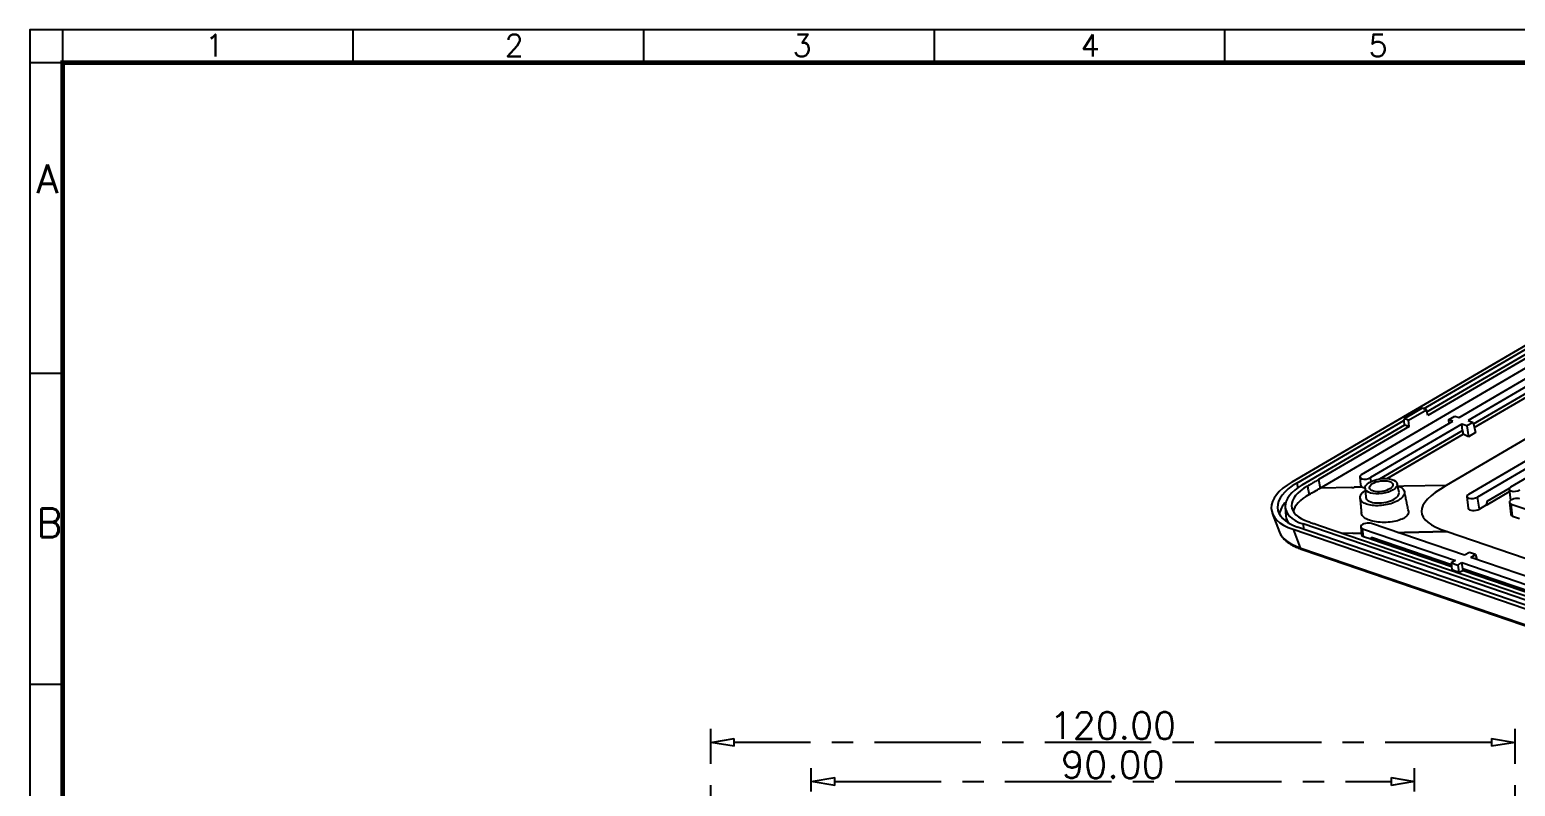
# Model space of a CAD drawing. Header units: millimetres. Extents: x 5293 to 5736, y -198 to 141.
# Drawn here: x 5292.8 to 5514.5, y 27.7 to 140.6 of the extents above; entities that cross this region are included whole.
import ezdxf

# ---------------------------------------------------------------- set-up
doc = ezdxf.new("R2010")
doc.units = ezdxf.units.MM
doc.header["$LTSCALE"] = 0.5
doc.linetypes.add('CENTER', pattern=[50.8, 31.75, -6.35, 6.35, -6.35])
doc.layers.add('112', color=7, linetype='Continuous', true_color=0xffffff)
doc.layers.add('A1_KUANG', color=7, linetype='Continuous')
doc.layers.add('A4_KUANG', color=7, linetype='Continuous')
doc.layers.add('core', color=7, linetype='Continuous', lineweight=20)
doc.styles.get("Standard").update_dxf_attribs({"font": 'txt', "bigfont": 'gbcbig.shx'})
doc.dimstyles.new('VT-4.00', dxfattribs={"dimtxt": 4, "dimasz": 3.5, "dimexe": 2, "dimexo": 1.8, "dimgap": 0.5, "dimtad": 1, "dimzin": 0, "dimdsep": 46, "dimtxsty": 'Standard', "dimblk": 'CLOSEDBLANK', "dimcen": 0.3, "dimclrd": 1, "dimclre": 1, "dimclrt": 7, "dimadec": 1, "dimazin": 0, "dimtfac": 1, "dimtofl": 0, "dimtmove": 0, "dimatfit": 3, "dimldrblk": 'CLOSEDBLANK', "dimfxl": 0, "dimtolj": 1, "dimtzin": 0, "dimarcsym": 0})

# ---------------------------------------------------------------- blocks, each defined once
blk = doc.blocks.new('A$C3291225B')
at = {"layer": 'A4_KUANG'}
for p, q in [((2.87, 194.15), (2.87, 197.01)), ((28.09, 194.15), (28.09, 197.01)), ((53.32, 194.15), (53.32, 197.01)), ((78.54, 194.15), (78.54, 197.01)), ((103.77, 194.15), (103.77, 197.01)), ((2.87, 194.15), (0, 194.15)), ((2.87, 194.15), (2.87, 0)), ((258, 194.15), (2.87, 194.15)), ((2.87, 167.16), (0, 167.16)), ((2.87, 140.18), (0, 140.18))]:
    blk.add_line(p, q, dxfattribs=at)
at = {"layer": 'A4_KUANG', "color": 8}
blk.add_lwpolyline([(258, 0), (258, 197.01), (0, 197.01), (0, 0)], close=True, dxfattribs=at)
at = {"layer": 'A4_KUANG', "const_width": 0.4}
blk.add_lwpolyline([(2.87, 2.87), (2.87, 194.15), (255.13, 194.15), (255.14, 2.87), (2.87, 2.87)], dxfattribs=at)
at = {"layer": 'A4_KUANG'}
for s, height, p in [('1', 1.91, (15.22, 194.69)), ('2', 1.91, (41.25, 194.69)), ('3', 1.91, (66.25, 194.69)), ('4', 1.91, (91.25, 194.69)), ('5', 1.91, (116.25, 194.69)), ('A', 2.48, (0.59, 182.82)), ('B', 2.48, (0.59, 152.97))]:
    blk.add_text(s, height=height, dxfattribs=at).set_placement(p)
blk = doc.blocks.new('_ClosedBlank')
at = {"color": 0, "linetype": 'ByBlock', "lineweight": -2}
for p, q in [((-1, 0.167), (0, 0)), ((-1, 0.167), (-1, -0.167)), ((0, 0), (-1, -0.167))]:
    blk.add_line(p, q, dxfattribs=at)
blk = doc.blocks.new('*D2')
at = {"layer": 'core', "color": 1, "linetype": 'CENTER', "lineweight": -2}
for p, q in [((5394.44, 5.63), (5394.44, 36.26)), ((5514.44, 5.63), (5514.44, 36.26)), ((5510.94, 34.26), (5397.94, 34.26))]:
    blk.add_line(p, q, dxfattribs=at)
at = {"layer": 'Defpoints', "color": 0, "linetype": 'CENTER'}
for p in [(5394.44, 34.26), (5394.44, 3.83), (5514.44, 3.83)]:
    blk.add_point(p, dxfattribs=at)
at = {"layer": 'core', "color": 1, "linetype": 'CENTER', "lineweight": -2, "xscale": 3.5, "yscale": 3.5, "zscale": 3.5, "rotation": 180}
blk.add_blockref('_ClosedBlank', (5394.44, 34.26), dxfattribs=at)
at = {"layer": 'core', "color": 1, "linetype": 'CENTER', "lineweight": -2, "xscale": 3.5, "yscale": 3.5, "zscale": 3.5}
blk.add_blockref('_ClosedBlank', (5514.44, 34.26), dxfattribs=at)
at = {"layer": 'core', "color": 7, "linetype": 'CENTER', "insert": (5454.44, 36.76), "char_height": 4, "attachment_point": 5}
blk.add_mtext('\\A1;120.00', dxfattribs=at)
blk = doc.blocks.new('*D4')
at = {"layer": 'core', "color": 1, "linetype": 'CENTER', "lineweight": -2}
for p, q in [((5409.44, 1.53), (5409.44, 30.41)), ((5499.44, 1.53), (5499.44, 30.41)), ((5412.94, 28.41), (5495.94, 28.41))]:
    blk.add_line(p, q, dxfattribs=at)
at = {"layer": 'Defpoints', "color": 0, "linetype": 'CENTER'}
for p in [(5499.44, 28.41), (5409.44, -0.27), (5499.44, -0.27)]:
    blk.add_point(p, dxfattribs=at)
at = {"layer": 'core', "color": 1, "linetype": 'CENTER', "lineweight": -2, "xscale": 3.5, "yscale": 3.5, "zscale": 3.5, "rotation": 180}
blk.add_blockref('_ClosedBlank', (5409.44, 28.41), dxfattribs=at)
at = {"layer": 'core', "color": 1, "linetype": 'CENTER', "lineweight": -2, "xscale": 3.5, "yscale": 3.5, "zscale": 3.5}
blk.add_blockref('_ClosedBlank', (5499.44, 28.41), dxfattribs=at)
at = {"layer": 'core', "color": 7, "linetype": 'CENTER', "insert": (5454.44, 30.91), "char_height": 4, "attachment_point": 5}
blk.add_mtext('\\A1;90.00', dxfattribs=at)

msp = doc.modelspace()

# ---------------------------------------------------------------- linework, layer by layer
at = {"layer": '112', "color": 7}
for p, q in [((5481.187, 73.1), (5549.458, 113.067)), ((5485.366, 72.177), (5549.96, 109.992)), ((5500.794, 84.007), (5532.61, 102.632)), ((5501.299, 83.543), (5532.746, 101.952)), ((5533.416, 101.723), (5501.44, 83.004)), ((5550.303, 99.587), (5504.163, 72.576)), ((5506.098, 82.716), (5519.573, 90.604)), ((5520.925, 90.153), (5507.428, 82.252)), ((5508.234, 81.745), (5521.04, 89.242)), ((5508.355, 81.215), (5521.131, 88.694)), ((5507.52, 71.292), (5532.096, 85.679)), ((5533.412, 85.229), (5508.836, 70.842)), ((5513.826, 72.359), (5534.926, 84.712)), ((5481.878, 72.933), (5497.854, 82.286)), ((5491.547, 74.198), (5505.149, 82.161)), ((5497.903, 82.529), (5497.852, 82.278)), ((5497.852, 82.278), (5497.904, 81.556)), ((5500.562, 84.086), (5497.903, 82.529)), ((5498.557, 82.306), (5497.903, 82.529)), ((5498.557, 82.306), (5501.216, 83.862)), ((5498.66, 81.376), (5498.557, 82.306)), ((5501.216, 83.862), (5500.562, 84.086)), ((5501.44, 83.004), (5501.216, 83.862)), ((5504.517, 82.372), (5505.476, 82.934)), ((5505.149, 82.161), (5504.517, 82.372)), ((5504.517, 82.372), (5504.55, 81.81)), ((5505.476, 82.934), (5506.098, 82.716)), ((5507.428, 82.252), (5508.177, 81.99)), ((5482.696, 72.653), (5497.989, 81.606)), ((5498.66, 81.376), (5485.131, 73.457)), ((5506.501, 81.709), (5492.888, 73.74)), ((5494.251, 73.559), (5506.616, 80.798)), ((5495.349, 73.601), (5506.707, 80.25)), ((5497.989, 81.606), (5498.66, 81.376)), ((5507.262, 81.454), (5506.501, 81.709)), ((5506.616, 80.798), (5506.501, 81.709)), ((5506.616, 80.798), (5506.707, 80.25)), ((5507.487, 79.842), (5506.707, 80.25)), ((5508.177, 81.99), (5507.262, 81.454)), ((5507.262, 81.454), (5507.487, 79.842)), ((5508.53, 80.453), (5507.487, 79.842)), ((5508.177, 81.99), (5508.53, 80.453)), ((5485.131, 73.457), (5485.366, 72.177)), ((5491.279, 73.841), (5491.401, 72.668)), ((5492.985, 73.174), (5492.888, 73.74)), ((5481.878, 72.933), (5482.01, 72.211)), ((5490.094, 72.266), (5485.366, 72.177)), ((5491.638, 72.342), (5491.225, 72.334)), ((5492.065, 72.15), (5492.178, 70.818)), ((5497.125, 71.531), (5496.857, 72.84)), ((5497.83, 72.458), (5497.105, 72.444)), ((5497.831, 72.458), (5497.83, 72.458)), ((5504.163, 72.576), (5497.831, 72.458)), ((5507.256, 70.942), (5507.441, 69.171)), ((5510.274, 70.217), (5513.607, 72.168)), ((5510.338, 69.748), (5513.6, 71.657)), ((5513.562, 72.009), (5513.738, 70.325)), ((5480.152, 69.314), (5480.265, 67.982)), ((5509.139, 69.064), (5508.836, 70.842)), ((5510.165, 69.664), (5509.139, 69.064)), ((5513.6, 70.063), (5513.784, 68.292)), ((5513.875, 69.81), (5533.231, 63.195)), ((5514.08, 68.02), (5513.875, 69.81)), ((5478.22, 68.431), (5479.279, 65.627)), ((5552.153, 43.135), (5482.808, 66.833)), ((5482.808, 66.833), (5482.886, 66.061)), ((5485.263, 66.605), (5551.016, 44.135)), ((5506.877, 62.158), (5493.02, 66.894)), ((5514.08, 68.02), (5515.124, 67.663)), ((5481.322, 66.033), (5550.819, 42.284)), ((5481.322, 66.033), (5482.357, 63.294)), ((5551.349, 42.664), (5482.004, 66.362)), ((5490.225, 65.463), (5488.689, 65.434)), ((5491.357, 65.453), (5491.519, 65.456)), ((5491.357, 65.453), (5491.519, 65.456)), ((5491.422, 66.381), (5491.544, 65.215)), ((5491.703, 66.123), (5505.548, 61.391)), ((5491.833, 64.981), (5491.703, 66.123)), ((5491.833, 64.981), (5492.932, 64.606)), ((5493.029, 64.808), (5493.03, 64.565)), ((5504.945, 60.737), (5493.038, 64.806)), ((5493.039, 64.562), (5504.959, 60.488)), ((5493.221, 64.5), (5493.182, 64.757)), ((5496.93, 65.558), (5497.962, 65.577)), ((5496.93, 65.558), (5497.962, 65.577)), ((5504.295, 65.695), (5497.962, 65.577)), ((5497.962, 65.577), (5497.963, 65.577)), ((5497.963, 65.577), (5497.962, 65.577)), ((5497.963, 65.577), (5504.296, 65.695)), ((5504.295, 65.695), (5517.848, 61.064)), ((5504.295, 65.695), (5504.296, 65.695)), ((5482.64, 63.197), (5550.936, 39.858)), ((5482.814, 62.987), (5551.11, 39.648)), ((5494.608, 64.27), (5494.647, 64.013)), ((5507.625, 62.59), (5506.877, 62.158)), ((5508.556, 62.272), (5507.625, 62.59)), ((5507.821, 61.836), (5508.556, 62.272)), ((5508.556, 62.272), (5508.728, 61.526)), ((5505.548, 61.391), (5504.927, 61.032)), ((5504.927, 61.032), (5505.904, 60.698)), ((5504.927, 61.032), (5504.987, 60.024)), ((5504.987, 60.024), (5506.049, 59.661)), ((5505.904, 60.698), (5506.515, 61.061)), ((5505.904, 60.698), (5506.049, 59.661)), ((5506.049, 59.661), (5506.683, 59.899)), ((5506.515, 61.061), (5520.231, 56.373)), ((5506.655, 60.153), (5506.515, 61.061)), ((5519.628, 55.72), (5506.655, 60.153)), ((5506.683, 59.899), (5506.655, 60.153)), ((5506.683, 59.899), (5519.642, 55.471)), ((5521.56, 57.141), (5507.821, 61.836))]:
    msp.add_line(p, q, dxfattribs=at)
for centre, major_axis, ratio, start_param, end_param in [((5492.218, 73.969), (0.938, 0.135), 0.4560387, 2.2994949, 5.4410875), ((5489.196, 70.501), (11.102, 1.585), 0.4473436, 2.310814, 3.86224), ((5489.045, 70.484), (10.025, 1.444), 0.4560387, 2.2994949, 3.8702912), ((5489.045, 70.484), (8.88, 1.279), 0.4560387, 2.2994949, 3.8702912), ((5465.994, 128.036), (56.449, 54.288), 0.7225833, 4.3657046, 4.3907719), ((5492.403, 72.706), (1.004, 0.009), 0.5534834, 3.1943127, 3.8402797), ((5494.656, 71.144), (-2.474, -0.356), 0.4560387, 2.2994951, 3.168538), ((6106.265, 140.004), (605.776, 71.463), 0.0505289, 3.0252737, 3.2479558), ((5508.178, 71.067), (0.921, 0.133), 0.4560387, 2.2994949, 5.4410875), ((5514.484, 72.134), (0.921, 0.133), 0.4560387, 2.2994949, 5.4410875), ((5489.235, 69.162), (9.947, 1.433), 0.4560387, 2.6245271, 3.0226505), ((5494.656, 71.144), (-2.474, -0.356), 0.4560387, 6.2562325, 6.2831853), ((5494.656, 71.144), (-2.474, -0.356), 0.4560387, 0, 2.2994951), ((5508.432, 69.305), (0.99, 0.143), 0.4560387, 3.1237206, 5.4410875), ((5511.926, 53.441), (-1.639, 16.78), 0.0413748, 0.0190868, 0.2544146), ((5509.669, 69.982), (0.94, 0.136), 0.4594934, 5.2013002, 5.436628), ((5514.521, 70.188), (-0.921, -0.133), 0.4560387, 3.8702912, 7.0118839), ((5489.235, 69.162), (8.958, 1.29), 0.4560387, 3.1147137, 3.3723243), ((5492.361, 66.508), (-0.938, -0.135), 0.4560387, 3.8702912, 7.0118839), ((5514.775, 68.427), (-0.99, -0.143), 0.4560387, 6.2652654, 7.0118839), ((5491.397, 68.159), (7.545, 0.178), 0.3583501, 4.547963, 4.698672), ((5491.363, 65.112), (0.171, -0.985), 0.0555009, 1.9149807, 1.9150533), ((5492.547, 65.249), (1.004, 0.024), 0.35835, 3.170394, 3.9132641), ((5493.781, 48.951), (-0.754, 15.857), 0.0417723, 6.2666554, 6.4410016), ((5493.707, 64.816), (0.95, 0.017), 0.3605895, 3.7507154, 3.9250616), ((5497.954, 66.036), (0.117, -0.993), 0.0504333, 5.1865262, 5.186581), ((5451.688, 127.512), (71.204, -61.697), 0.4184941, 5.4771517, 5.4812377), ((5482.693, 63.557), (-0.163, -0.473), 0.6623227, 5.5099461, 6.2986233), ((5482.975, 63.46), (-0.162, -0.473), 0.6639472, 5.5078958, 6.2831694)]:
    msp.add_ellipse(centre, major_axis=major_axis, ratio=ratio, start_param=start_param, end_param=end_param, dxfattribs=at)
for major_axis in [(-2.397, -0.345), (-1.732, -0.249)]:
    msp.add_ellipse((5494.465, 72.465), major_axis=major_axis, ratio=0.4560387, dxfattribs=at)
for points, knots in [([(5485.131, 73.457), (5484.929, 73.338), (5484.727, 73.22), (5484.524, 73.101), (5484.35, 72.999), (5484.175, 72.897), (5484, 72.794), (5483.826, 72.692), (5483.651, 72.59), (5483.476, 72.487)], [0, 0, 0, 0, 0.3665928, 0.3665928, 0.3665928, 0.6832964, 0.6832964, 0.6832964, 1, 1, 1, 1]), ([(5483.476, 72.487), (5481.937, 71.614), (5481.067, 70.528), (5481.104, 68.566), (5482.013, 67.689), (5483.578, 67.181)], [0, 0, 0, 0, 0.5, 0.5, 1, 1, 1, 1]), ([(5483.476, 72.487), (5483.5, 72.357), (5483.524, 72.228), (5483.547, 72.098), (5483.571, 71.968), (5483.595, 71.838), (5483.619, 71.708), (5483.648, 71.548), (5483.677, 71.388), (5483.707, 71.227)], [0, 0, 0, 0, 0.3091968, 0.3091968, 0.3091968, 0.6183935, 0.6183935, 0.6183935, 1, 1, 1, 1]), ([(5496.929, 72.517), (5497.042, 72.48), (5497.147, 72.438), (5497.242, 72.392), (5497.466, 72.285), (5497.645, 72.153), (5497.766, 72.008), (5497.892, 71.857), (5497.958, 71.687), (5497.956, 71.512), (5497.954, 71.34), (5497.887, 71.159), (5497.763, 70.983), (5497.639, 70.806), (5497.454, 70.63), (5497.222, 70.469), (5496.987, 70.306), (5496.694, 70.154), (5496.372, 70.027), (5496.061, 69.903), (5495.715, 69.799), (5495.36, 69.721), (5494.989, 69.639), (5494.597, 69.586), (5494.22, 69.566), (5493.86, 69.546), (5493.504, 69.556), (5493.178, 69.592), (5492.838, 69.63), (5492.522, 69.699), (5492.259, 69.795), (5492.002, 69.888), (5491.788, 70.009), (5491.632, 70.146), (5491.474, 70.284), (5491.371, 70.443), (5491.332, 70.61), (5491.293, 70.779), (5491.321, 70.962), (5491.411, 71.142), (5491.499, 71.316), (5491.647, 71.494), (5491.845, 71.659), (5491.916, 71.719), (5491.994, 71.778), (5492.078, 71.835)], [0, 0, 0, 0, 0.0302828, 0.0302828, 0.0302828, 0.1013253, 0.1013253, 0.1013253, 0.1752198, 0.1752198, 0.1752198, 0.2476049, 0.2476049, 0.2476049, 0.3202647, 0.3202647, 0.3202647, 0.3940501, 0.3940501, 0.3940501, 0.4652, 0.4652, 0.4652, 0.5396906, 0.5396906, 0.5396906, 0.610533, 0.610533, 0.610533, 0.6843327, 0.6843327, 0.6843327, 0.7563385, 0.7563385, 0.7563385, 0.8290681, 0.8290681, 0.8290681, 0.9027903, 0.9027903, 0.9027903, 0.9743659, 0.9743659, 0.9743659, 1, 1, 1, 1]), ([(5491.695, 72.308), (5491.776, 72.264), (5491.871, 72.228), (5491.974, 72.202), (5492.014, 72.191), (5492.056, 72.182), (5492.099, 72.175)], [0.14985364, 0.14985364, 0.14985364, 0.14985364, 0.7604139, 0.7604139, 0.7604139, 1, 1, 1, 1]), ([(5498.528, 68.795), (5498.54, 68.74), (5498.545, 68.686), (5498.544, 68.632), (5498.541, 68.456), (5498.469, 68.279), (5498.34, 68.117), (5498.21, 67.954), (5498.017, 67.8), (5497.776, 67.666), (5497.529, 67.53), (5497.223, 67.411), (5496.886, 67.319), (5496.556, 67.229), (5496.19, 67.16), (5495.813, 67.118), (5495.417, 67.073), (5494.998, 67.057), (5494.594, 67.071), (5494.209, 67.085), (5493.827, 67.125), (5493.478, 67.19), (5493.118, 67.257), (5492.782, 67.352), (5492.503, 67.47), (5492.23, 67.584), (5492.004, 67.723), (5491.838, 67.876), (5491.672, 68.029), (5491.563, 68.2), (5491.521, 68.376), (5491.513, 68.41), (5491.508, 68.444), (5491.505, 68.478)], [0, 0, 0, 0, 0.0317153, 0.0317153, 0.0317153, 0.1350007, 0.1350007, 0.1350007, 0.2387428, 0.2387428, 0.2387428, 0.3452763, 0.3452763, 0.3452763, 0.449096, 0.449096, 0.449096, 0.5586705, 0.5586705, 0.5586705, 0.6627511, 0.6627511, 0.6627511, 0.7702798, 0.7702798, 0.7702798, 0.874798, 0.874798, 0.874798, 0.9797809, 0.9797809, 0.9797809, 1, 1, 1, 1]), ([(5483.578, 67.181), (5483.784, 67.11), (5483.99, 67.04), (5484.196, 66.97), (5484.374, 66.909), (5484.552, 66.848), (5484.729, 66.787), (5484.907, 66.726), (5485.085, 66.666), (5485.263, 66.605)], [0, 0, 0, 0, 0.3665928, 0.3665928, 0.3665928, 0.6832964, 0.6832964, 0.6832964, 1, 1, 1, 1]), ([(5479.28, 65.637), (5479.282, 65.63), (5479.326, 65.481), (5479.477, 65.206), (5479.738, 64.817), (5480.077, 64.45), (5480.483, 64.105), (5480.956, 63.788), (5481.492, 63.5), (5482.02, 63.268), (5482.383, 63.138), (5482.536, 63.088)], [0, 0, 0, 0, 0.0062233, 0.1282396, 0.2529986, 0.3809674, 0.5117027, 0.643967, 0.7757787, 0.9085225, 1, 1, 1, 1])]:
    msp.add_open_spline(points, degree=3, knots=knots, dxfattribs=at)
for points, degree in [([(5483.707, 71.227), (5482.342, 70.492), (5481.511, 69.544), (5481.358, 68.659)], 3), ([(5490.094, 72.266), (5490.274, 72.284), (5490.455, 72.298)], 2), ([(5491.225, 72.334), (5491.096, 72.332), (5490.838, 72.323), (5490.583, 72.308), (5490.456, 72.298)], 3), ([(5491.638, 72.342), (5491.656, 72.33), (5491.675, 72.319), (5491.695, 72.308)], 3), ([(5498.532, 68.777), (5497.937, 71.681)], 1), ([(5491.317, 70.705), (5491.506, 68.461)], 1), ([(5479.282, 65.63), (5479.658, 64.66), (5480.73, 63.845), (5482.357, 63.294)], 3), ([(5490.225, 65.463), (5490.411, 65.456), (5490.787, 65.448), (5491.166, 65.45), (5491.357, 65.453)], 3), ([(5482.53, 63.084), (5482.672, 63.035), (5482.814, 62.987)], 2)]:
    msp.add_open_spline(points, degree=degree, dxfattribs=at)

# ---------------------------------------------------------------- block references
at = {"layer": 'A1_KUANG', "color": 1, "lineweight": 0, "xscale": 1.718413414360839, "yscale": 1.718413414361066, "zscale": 1.718413414359811}
msp.add_blockref('A$C3291225B', (5292.837, -197.991), dxfattribs=at)

# ---------------------------------------------------------------- dimensions: what is measured, and where the dimension line sits
at = {"layer": 'core', "linetype": 'CENTER'}
for base, p1, p2, picture, middle in [((5394.441, 34.259), (5514.441, 3.835), (5394.441, 3.835), '*D2', (5454.441, 36.759)), ((5499.441, 28.406), (5409.441, -0.273), (5499.441, -0.273), '*D4', (5454.441, 30.906))]:
    dim = msp.add_linear_dim(base=base, p1=p1, p2=p2, dimstyle='VT-4.00', dxfattribs=at)
    dim.commit()
    dim.dimension.update_dxf_attribs({"geometry": picture, "text_midpoint": middle})

doc.saveas('drawing.dxf')
